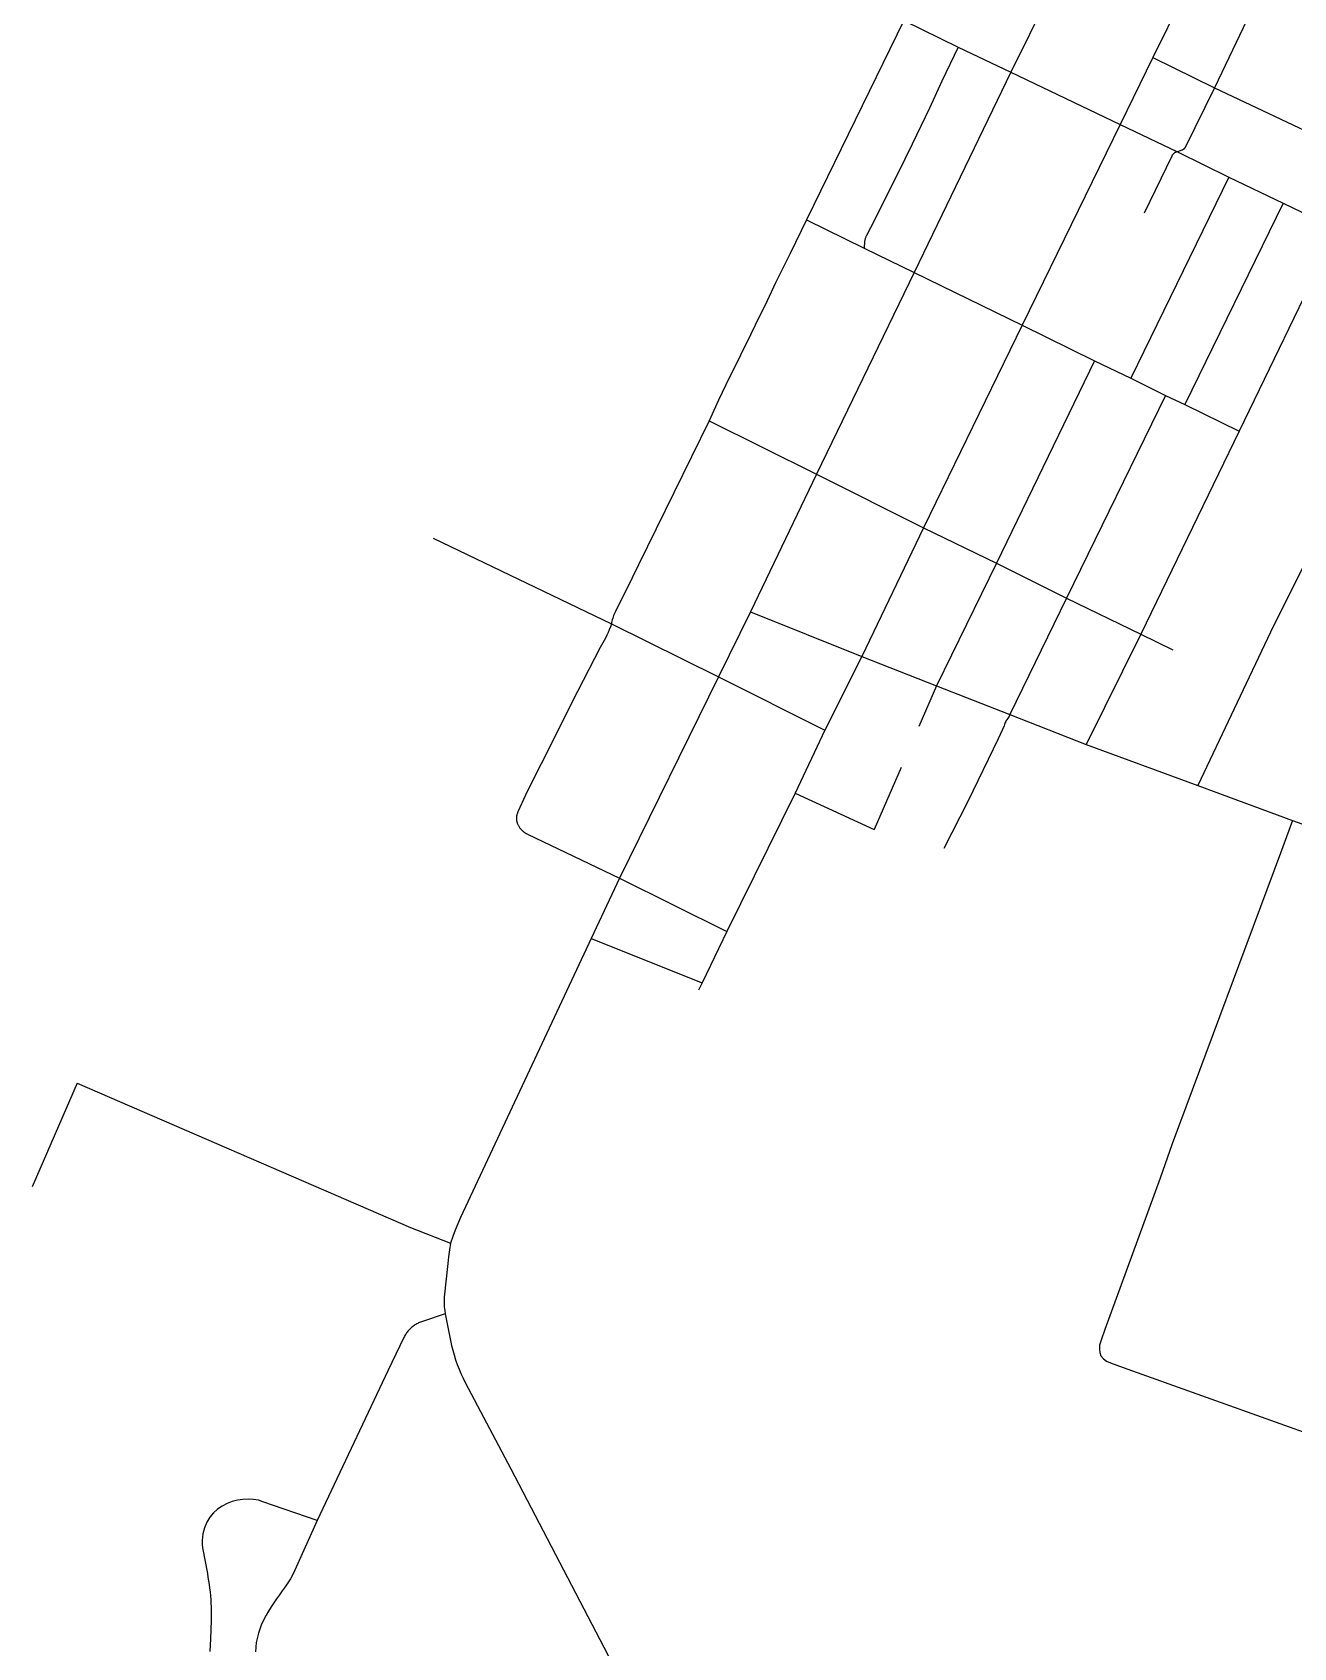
# Model space of a CAD drawing. Header units: inches. Extents: x 326453 to 344102, y 4677180 to 4689621.
# Drawn here: x 327478 to 329019, y 4682980 to 4684954 of the extents above; entities that cross this region are included whole.
import ezdxf

# ---------------------------------------------------------------- set-up
doc = ezdxf.new("R2010")
doc.units = ezdxf.units.IN
doc.header["$MEASUREMENT"] = 0
doc.layers.add('Street_Centreline', color=7, linetype='Continuous')

msp = doc.modelspace()

# ---------------------------------------------------------------- linework, layer by layer
at = {"layer": 'Street_Centreline'}
for p, q in [((328794.4312, 4685150.7488), (328673.5312, 4684905.258)), ((328886.7642, 4685004.2209), (328846.6584, 4684922.8642)), ((328542.5981, 4684968.0818), (328423.8438, 4684724.8224)), ((328542.5981, 4684968.0818), (328609.1976, 4684935.4503)), ((328961.5392, 4684968.6316), (328922.0824, 4684885.9867)), ((328609.1976, 4684935.4503), (328673.5312, 4684905.258)), ((328846.6584, 4684922.8642), (328806.9381, 4684841.1039)), ((328846.6584, 4684922.8642), (328922.0824, 4684885.9867)), ((328673.5312, 4684905.258), (328555.2852, 4684660.1624)), ((328673.5312, 4684905.258), (328806.9381, 4684841.1039)), ((328922.0824, 4684885.9867), (329111.9228, 4684796.0227)), ((328806.9381, 4684841.1039), (328687.267, 4684595.7681)), ((328806.9381, 4684841.1039), (328876.842, 4684807.8695)), ((328876.842, 4684807.8695), (328939.6069, 4684776.6945)), ((328939.6069, 4684776.6945), (328820.1265, 4684531.3031)), ((328939.6069, 4684776.6945), (329005.856, 4684744.9838)), ((329005.856, 4684744.9838), (328886.058, 4684498.8243)), ((329005.856, 4684744.9838), (329071.3857, 4684713.2546)), ((328423.8438, 4684724.8224), (328494.3725, 4684690.18)), ((329071.3857, 4684713.2546), (328952.4209, 4684466.3328)), ((328494.3725, 4684690.18), (328555.2852, 4684660.1624)), ((328555.2852, 4684660.1624), (328436.0185, 4684414.0681)), ((328555.2852, 4684660.1624), (328687.267, 4684595.7681)), ((328687.267, 4684595.7681), (328566.7675, 4684348.4245)), ((328687.2671, 4684595.7681), (328775.656, 4684552.2882)), ((328775.656, 4684552.2882), (328655.7899, 4684305.1301)), ((328775.656, 4684552.2882), (328820.1265, 4684531.3031)), ((328820.1265, 4684531.3031), (328862.0987, 4684510.1285)), ((328862.0987, 4684510.1285), (328741.4532, 4684262.5364)), ((328862.0987, 4684510.1285), (328886.058, 4684498.8243)), ((328886.058, 4684498.8243), (328952.4209, 4684466.3328)), ((328304.8035, 4684479.2088), (328436.0185, 4684414.0681)), ((328952.4209, 4684466.3328), (328831.9537, 4684218.2905)), ((328436.0185, 4684414.068), (328355.1519, 4684245.8734)), ((328436.0185, 4684414.0681), (328566.7675, 4684348.4245)), ((328566.7675, 4684348.4245), (328491.3133, 4684191.3027)), ((328566.7675, 4684348.4245), (328655.7899, 4684305.1301)), ((327967.61, 4684335.6559), (328185.3925, 4684230.8655)), ((328655.7899, 4684305.1301), (328582.4819, 4684155.2298)), ((328655.7899, 4684305.1301), (328741.4532, 4684262.5364)), ((328741.4532, 4684262.5364), (328672.2437, 4684120.1172)), ((328741.4532, 4684262.5364), (328831.9537, 4684218.2905)), ((328185.3925, 4684230.8655), (328316.4536, 4684166.124)), ((328355.1519, 4684245.8734), (328316.4536, 4684166.124)), ((328355.1519, 4684245.8734), (328491.3133, 4684191.3027)), ((328831.9537, 4684218.2905), (328765.2513, 4684083.6916)), ((328831.9537, 4684218.2905), (328871.1512, 4684199.2207)), ((328491.3133, 4684191.3027), (328446.2291, 4684101.0815)), ((328491.3133, 4684191.3027), (328582.4819, 4684155.2298)), ((328316.4536, 4684166.124), (328195.4533, 4683920.1539)), ((328316.4536, 4684166.124), (328446.2291, 4684101.0815)), ((328582.4819, 4684155.2298), (328560.9675, 4684105.7291)), ((328582.4819, 4684155.2298), (328672.2437, 4684120.1172)), ((328672.2437, 4684120.1172), (328765.2513, 4684083.6916)), ((328446.2291, 4684101.0815), (328409.9244, 4684023.9963)), ((328765.2513, 4684083.6916), (328901.9081, 4684033.5349)), ((328539.2246, 4684055.5948), (328506.2585, 4683979.5823)), ((328901.9081, 4684033.5349), (329017.3539, 4683990.5548)), ((328409.9244, 4684023.9963), (328326.3808, 4683855.0866)), ((328409.9244, 4684023.9963), (328506.2585, 4683979.5823)), ((329017.3539, 4683990.5548), (329092.7161, 4683963.935)), ((328195.4533, 4683920.1539), (328160.7264, 4683846.3728)), ((328195.4533, 4683920.1539), (328326.3808, 4683855.0866)), ((328326.3808, 4683855.0866), (328296.1367, 4683792.3909)), ((328160.7264, 4683846.3728), (328296.1366, 4683792.3909)), ((328296.1366, 4683792.3909), (328291.8235, 4683783.2981)), ((327532.9412, 4683669.8633), (327478.0661, 4683543.3019))]:
    msp.add_line(p, q, dxfattribs=at)
for points in [[(328609.1976, 4684935.4503), (328589.2345, 4684893.902), (328573.9615, 4684861.2796), (328552.6747, 4684817.1416), (328534.7228, 4684780.3469), (328522.1415, 4684755.6929), (328506.6542, 4684724.3475), (328497.1246, 4684705.6477), (328496.751, 4684704.8847), (328496.4019, 4684704.1103), (328496.0776, 4684703.3252), (328495.7785, 4684702.5301), (328495.5048, 4684701.7259), (328495.2569, 4684700.9134), (328495.035, 4684700.0935), (328494.8393, 4684699.2668), (328494.67, 4684698.4344), (328494.3725, 4684690.18)], [(328922.0824, 4684885.9867), (328886.0976, 4684813.1185), (328885.9901, 4684812.91), (328885.8757, 4684812.7053), (328885.7543, 4684812.5046), (328885.6261, 4684812.3082), (328885.4914, 4684812.1162), (328885.3501, 4684811.929), (328885.2026, 4684811.7467), (328885.0489, 4684811.5695), (328884.8893, 4684811.3977), (328884.7239, 4684811.2314), (328884.5529, 4684811.0708), (328884.3766, 4684810.9162), (328884.1951, 4684810.7676), (328884.0086, 4684810.6254), (328883.8174, 4684810.4896), (328883.6216, 4684810.3603), (328883.4216, 4684810.2379), (328883.2175, 4684810.1223), (328883.0096, 4684810.0137), (328882.7981, 4684809.9123), (328882.5833, 4684809.8182), (328882.3654, 4684809.7315), (328882.1447, 4684809.6522), (328876.842, 4684807.8695)], [(328876.842, 4684807.8695), (328876.4913, 4684807.7859), (328876.1436, 4684807.6906), (328875.7993, 4684807.5837), (328875.4589, 4684807.4652), (328875.1225, 4684807.3354), (328874.7908, 4684807.1943), (328874.464, 4684807.0422), (328874.1424, 4684806.8791), (328873.8561, 4684806.7217), (328873.5752, 4684806.5548), (328873.3001, 4684806.3786), (328873.0309, 4684806.1934), (328872.7681, 4684805.9993), (328872.5118, 4684805.7965), (328872.2625, 4684805.5854), (328872.0203, 4684805.366), (328871.7856, 4684805.1388), (328871.5586, 4684804.9038), (328871.3395, 4684804.6614), (328871.1286, 4684804.4118), (328870.9261, 4684804.1553), (328870.7323, 4684803.8923), (328870.5474, 4684803.6229), (328870.3715, 4684803.3475), (328870.2049, 4684803.0665), (328870.0478, 4684802.78), (328869.9003, 4684802.4884), (328836.1284, 4684732.8869)], [(328423.8438, 4684724.8224), (328403.7554, 4684683.3832), (328386.0064, 4684647.8771), (328375.6272, 4684625.5284), (328360.8661, 4684595.8248), (328355.6748, 4684584.83), (328342.9452, 4684559.4653), (328325.2828, 4684522.9094), (328316.1346, 4684504.3449), (328304.8035, 4684479.2088)], [(328304.8035, 4684479.2088), (328218.4952, 4684303.2062), (328202.9037, 4684271.4477), (328195.9888, 4684257.7681), (328190.2564, 4684246.1765), (328189.5023, 4684244.552), (328188.8001, 4684242.9044), (328188.1506, 4684241.2353), (328187.5544, 4684239.5464), (328187.0121, 4684237.8394), (328186.5244, 4684236.1161), (328186.0915, 4684234.3782), (328185.7141, 4684232.6274), (328185.3925, 4684230.8655)], [(329081.4591, 4684402.832), (328990.6768, 4684220.9792), (328901.9081, 4684033.5349)], [(328185.3925, 4684230.8655), (328184.1559, 4684227.3336), (328182.8017, 4684223.8451), (328181.3316, 4684220.4038), (328179.7471, 4684217.0137), (328178.05, 4684213.6785), (328171.825, 4684201.9356), (328136.9899, 4684134.8204), (328107.933, 4684076.0206), (328091.4594, 4684044.2456), (328080.3647, 4684021.637), (328071.2234, 4684001.426), (328070.2272, 4683998.6726), (328070.0525, 4683998.135), (328069.8967, 4683997.5916), (328069.7598, 4683997.0431), (328069.642, 4683996.4902), (328069.5435, 4683995.9335), (328069.4644, 4683995.3738), (328069.4048, 4683994.8116), (328069.3647, 4683994.2477), (328069.3442, 4683993.6828), (328069.3434, 4683993.1175), (328069.3623, 4683992.5525), (328069.4007, 4683991.9885), (328069.4587, 4683991.4262), (328069.5362, 4683990.8662), (328069.6331, 4683990.3093), (328069.7493, 4683989.756), (328069.8846, 4683989.2072), (328070.0389, 4683988.6633), (328070.212, 4683988.1252), (328070.4037, 4683987.5934)], [(328672.2437, 4684120.1172), (328671.7656, 4684119.0121), (328671.6472, 4684118.7506), (328671.5198, 4684118.4934), (328671.3837, 4684118.2407), (328671.239, 4684117.9927), (328671.086, 4684117.7499), (328670.9247, 4684117.5125), (328670.7553, 4684117.2807), (328669.9583, 4684116.1892), (328669.1995, 4684115.0708), (328668.4799, 4684113.9267), (328667.8004, 4684112.7585), (328667.1618, 4684111.5674), (328666.5648, 4684110.3548), (328666.0101, 4684109.1224), (328665.4985, 4684107.8714), (328665.0305, 4684106.6035), (328657.9106, 4684090.3473), (328620.934, 4684013.8703), (328591.615, 4683956.3676)], [(329017.3539, 4683990.5548), (329002.5938, 4683950.6708), (328870.5059, 4683595.6824), (328855.5962, 4683553.7488)], [(328070.4037, 4683987.5934), (328070.7242, 4683986.7923), (328071.0723, 4683986.0028), (328071.4474, 4683985.2259), (328071.8492, 4683984.4623), (328072.2772, 4683983.7132), (328072.7309, 4683982.9793), (328073.2097, 4683982.2615), (328073.713, 4683981.5607), (328074.2403, 4683980.8778), (328074.7909, 4683980.2135), (328075.3641, 4683979.5687), (328075.9594, 4683978.9441), (328076.5758, 4683978.3404), (328077.2128, 4683977.7585), (328077.8696, 4683977.1989), (328078.5453, 4683976.6624), (328079.2391, 4683976.1496), (328079.9503, 4683975.6611), (328080.678, 4683975.1975), (328081.4213, 4683974.7593), (328082.1793, 4683974.3472), (328082.9511, 4683973.9615), (328195.4533, 4683920.1539)], [(328160.7264, 4683846.3728), (328019.0773, 4683544.0617), (328001.0709, 4683505.6045), (327997.651, 4683497.9492), (327994.5049, 4683490.1773), (327991.6368, 4683482.2986), (327989.0502, 4683474.323)], [(327532.9412, 4683669.8633), (327940.1073, 4683493.3223), (327989.0502, 4683474.323)], [(328855.5962, 4683553.7488), (328788.1894, 4683368.9684), (328783.6009, 4683355.7114), (328781.8046, 4683349.5377), (328781.58, 4683344.5987), (328782.0291, 4683340.7823), (328783.1518, 4683336.7413), (328786.52, 4683332.9248), (328790.1234, 4683330.1861), (328795.2879, 4683328.1656), (328810.7165, 4683322.5377), (329384.7465, 4683117.0395)], [(327989.0502, 4683474.323), (327987.618, 4683466.0373), (327986.412, 4683457.7157), (327985.4333, 4683449.3643), (327981.1935, 4683408.3661), (327981.0304, 4683406.0107), (327980.9499, 4683403.651), (327980.9522, 4683401.2899), (327981.0373, 4683398.9303), (327981.205, 4683396.5752), (327981.4551, 4683394.2274), (327981.7874, 4683391.8898), (327982.4445, 4683387.7853)], [(327982.4445, 4683387.7853), (327954.7924, 4683378.7114), (327953.5712, 4683378.3097), (327952.3645, 4683377.8665), (327951.1736, 4683377.3822), (327950, 4683376.8575), (327948.8451, 4683376.2929), (327947.7101, 4683375.6892), (327946.5965, 4683375.047), (327945.5055, 4683374.367), (327944.4384, 4683373.6501), (327943.3965, 4683372.8971), (327942.3809, 4683372.1089), (327941.3929, 4683371.2864), (327940.4336, 4683370.4306), (327939.5042, 4683369.5424), (327938.6057, 4683368.623), (327937.7392, 4683367.6734), (327936.9056, 4683366.6947), (327936.1061, 4683365.688), (327935.3415, 4683364.6546), (327934.6127, 4683363.5956), (327933.9205, 4683362.5123), (327933.2658, 4683361.4059), (327932.6494, 4683360.2778), (327932.0719, 4683359.1292), (327912.3833, 4683318.2419), (327826.2098, 4683135.4585)], [(327982.4445, 4683387.7853), (327988.8931, 4683355.3158), (327990.1669, 4683349.3918), (327991.6264, 4683343.5108), (327993.2701, 4683337.6786), (327995.0966, 4683331.9011), (327997.1039, 4683326.1839), (327999.2901, 4683320.5326), (328001.6531, 4683314.953), (328004.1904, 4683309.4504), (328006.8995, 4683304.0304), (328062.6422, 4683198.6487), (328295.2605, 4682752.4136)], [(327826.2098, 4683135.4585), (327759.8439, 4683158.3319), (327754.2142, 4683160.0916), (327748.1853, 4683161.169), (327741.872, 4683161.5591), (327735.3888, 4683161.257), (327728.8505, 4683160.2579), (327722.3717, 4683158.5569), (327716.0671, 4683156.1491), (327710.0512, 4683153.0297), (327704.4388, 4683149.1938), (327699.3446, 4683144.6366), (327694.8831, 4683139.3531), (327691.169, 4683133.3385), (327688.317, 4683126.588), (327686.4417, 4683119.0966), (327685.6579, 4683110.8595), (327685.711, 4683106.4598), (327686.08, 4683101.8718), (327691.8602, 4683070.8488), (327692.6663, 4683066.3318), (327693.4035, 4683061.7997), (327694.07, 4683057.2544), (327694.6642, 4683052.6975), (327695.1844, 4683048.1309), (327695.6292, 4683043.5564), (327695.9967, 4683038.9757), (327696.2854, 4683034.3906), (327696.4937, 4683029.8029), (327696.6199, 4683025.2144), (327696.6623, 4683020.6269), (327696.6623, 4683013.1024), (327695.7417, 4682990.6701), (327694.9097, 4682975.5134)], [(327826.2098, 4683135.4585), (327798.7922, 4683074.76), (327796.1821, 4683069.4368), (327793.2815, 4683064.2727), (327790.1488, 4683059.2353), (327786.8423, 4683054.2923), (327783.4205, 4683049.4114), (327779.9417, 4683044.5601), (327776.4645, 4683039.7061), (327773.0471, 4683034.8171), (327769.748, 4683029.8607), (327766.6257, 4683024.8044), (327763.7385, 4683019.6161), (327758.187, 4683008.9879), (327754.1866, 4682997.8904), (327751.7037, 4682986.4964), (327750.7045, 4682974.9787)]]:
    msp.add_lwpolyline(points, dxfattribs=at)

doc.saveas('drawing.dxf')
